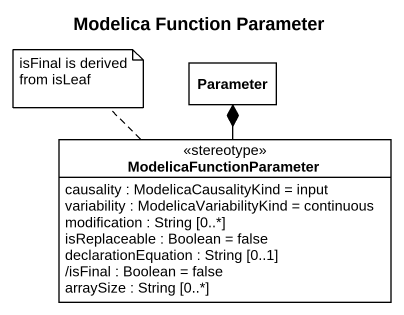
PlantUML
@startuml
title Modelica Function Parameter
hide circle
hide empty members
class Parameter
class ModelicaFunctionParameter <<stereotype>> {
  causality : ModelicaCausalityKind = input
  variability : ModelicaVariabilityKind = continuous
  modification : String [0..*]
  isReplaceable : Boolean = false
  declarationEquation : String [0..1]
  /isFinal : Boolean = false
  arraySize : String [0..*]
}
ModelicaFunctionParameter -up-* Parameter
note top of ModelicaFunctionParameter : isFinal is derived from isLeaf
@enduml
